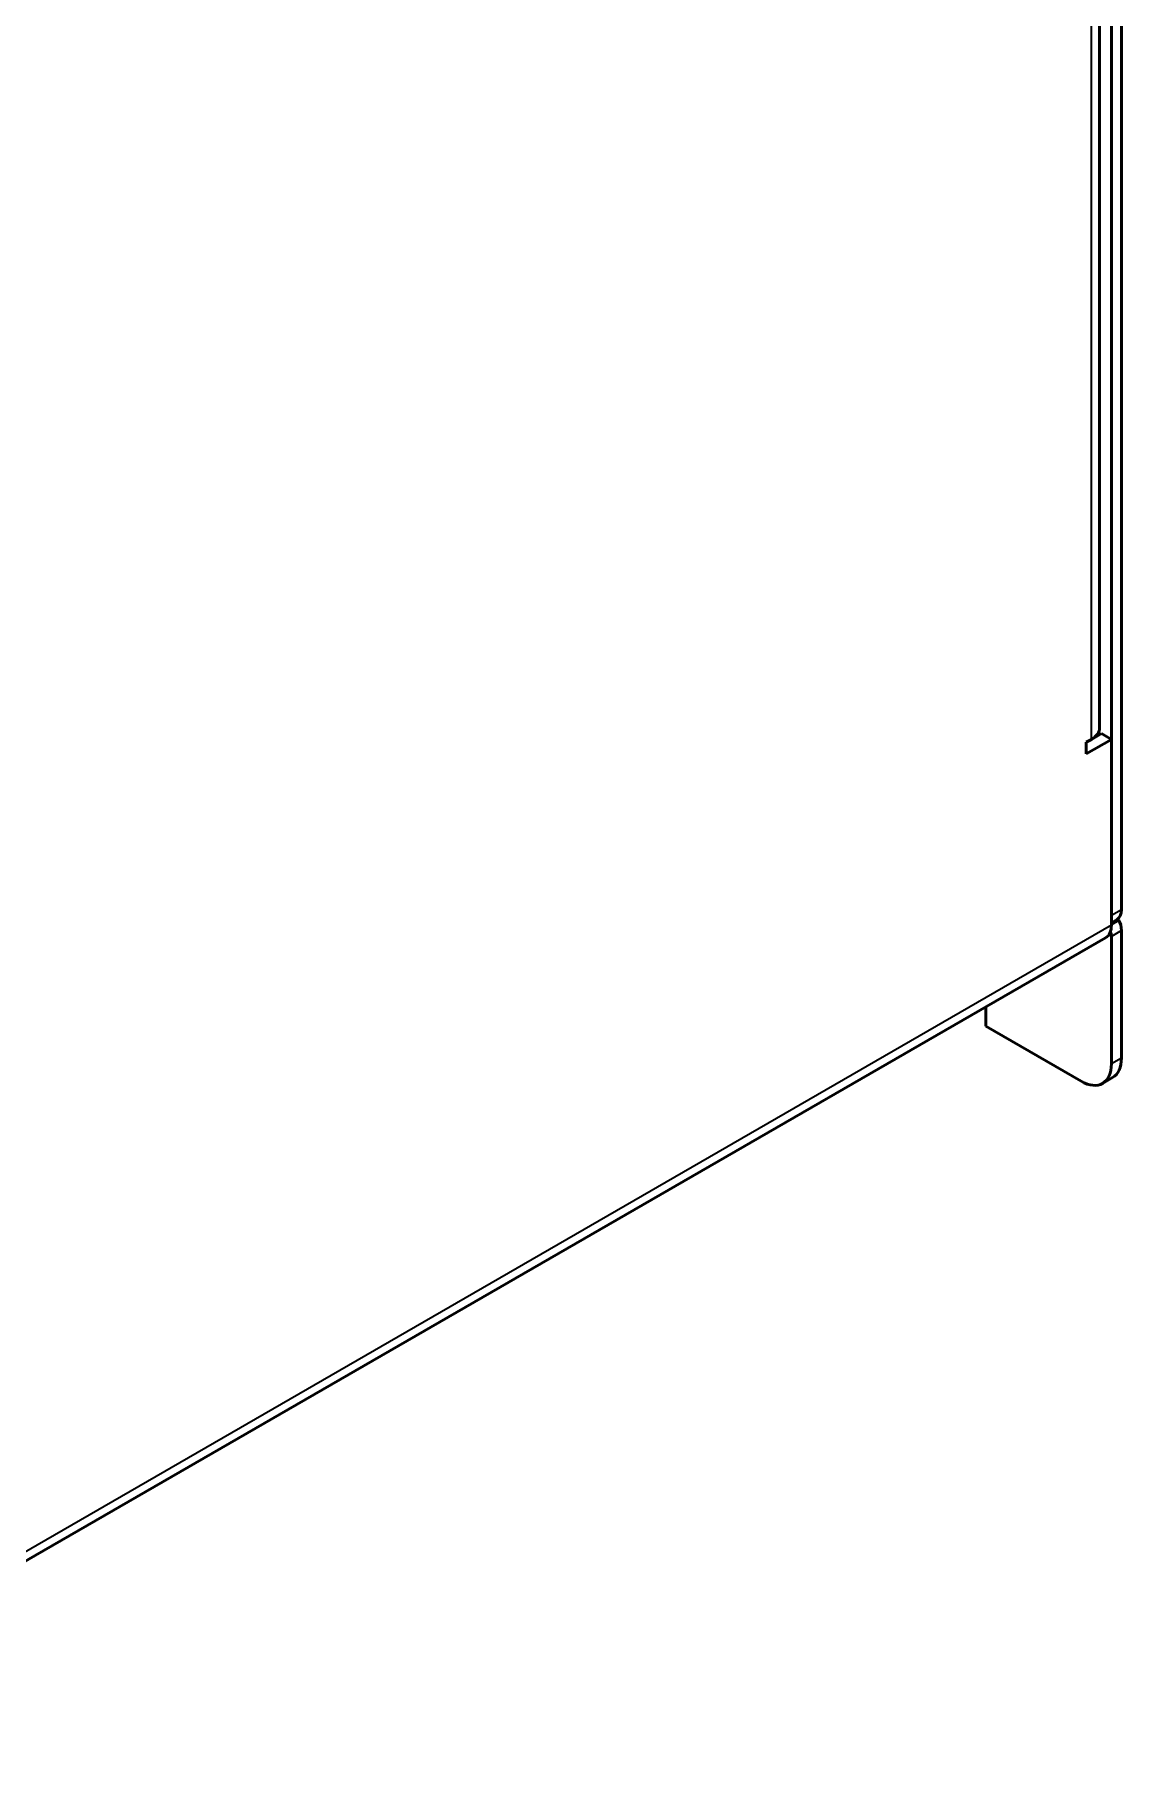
# Model space of a CAD drawing. Header units: millimetres. Extents: x 1642 to 3661, y -191 to 991.
# Drawn here: x 2710 to 2786.6, y 646 to 767.6 of the extents above; entities that cross this region are included whole.
import ezdxf

# ---------------------------------------------------------------- set-up
doc = ezdxf.new("R2010")
doc.units = ezdxf.units.MM
doc.header["$LTSCALE"] = 3.5
doc.layers.add('외형선(ISO)', color=7, linetype='Continuous', lineweight=50)
doc.layers.add('좁은 외형선(ISO)', color=7, linetype='Continuous', lineweight=35)

msp = doc.modelspace()

# ---------------------------------------------------------------- linework, layer by layer
at = {"layer": '외형선(ISO)'}
for p, q in [((2785.88, 705.528), (2785.88, 862.214)), ((2786.587, 705.936), (2786.587, 862.622)), ((2785.051, 718.755), (2785.051, 848.986)), ((2784.112, 717.734), (2784.466, 717.939)), ((2785.88, 717.939), (2784.112, 716.918)), ((2784.112, 716.918), (2784.112, 717.734)), ((2784.466, 717.939), (2785.173, 718.347)), ((2785.173, 718.347), (2785.88, 717.939)), ((2785.88, 704.875), (2785.88, 717.939)), ((2785.88, 705.021), (2786.276, 705.249)), ((2785.88, 695.077), (2785.88, 704.058)), ((2786.587, 695.485), (2786.587, 704.466)), ((2685.083, 646.003), (2785.466, 703.959)), ((2777.041, 699.095), (2777.041, 697.73)), ((2777.041, 697.73), (2783.759, 693.852)), ((2785.259, 693.703), (2785.966, 694.112))]:
    msp.add_line(p, q, dxfattribs=at)
for centre, major_axis, start_param, end_param in [((2783.051, 718.755), (2, 0), 5.4977871, 6.2831853), ((2785.526, 706.548), (0.75, -1.299), 0, 0.7853982), ((2785.173, 703.65), (1, 1.732), 6.0213859, 6.1297617), ((2784.466, 705.691), (1, -1.732), 0, 0.7853982), ((2785.173, 703.65), (0.5, 0.866), 5.4977871, 5.9711805), ((2785.173, 703.65), (1, 1.732), 5.4977871, 6.0213859), ((2783.759, 696.301), (1.5, -2.598), 5.4977871, 7.0685835), ((2784.466, 696.71), (1.5, -2.598), 0, 0.7853982)]:
    msp.add_ellipse(centre, major_axis=major_axis, ratio=0.5773503, start_param=start_param, end_param=end_param, dxfattribs=at)
at = {"layer": '좁은 외형선(ISO)'}
for p, q in [((2784.466, 717.939), (2784.466, 848.17)), ((2786.587, 705.936), (2785.88, 705.528)), ((2685.329, 646.822), (2785.88, 704.875)), ((2785.88, 704.058), (2785.69, 704.168)), ((2786.398, 705.174), (2785.88, 704.875)), ((2786.587, 704.466), (2785.88, 704.058)), ((2786.587, 695.485), (2785.88, 695.077))]:
    msp.add_line(p, q, dxfattribs=at)

doc.saveas('drawing.dxf')
